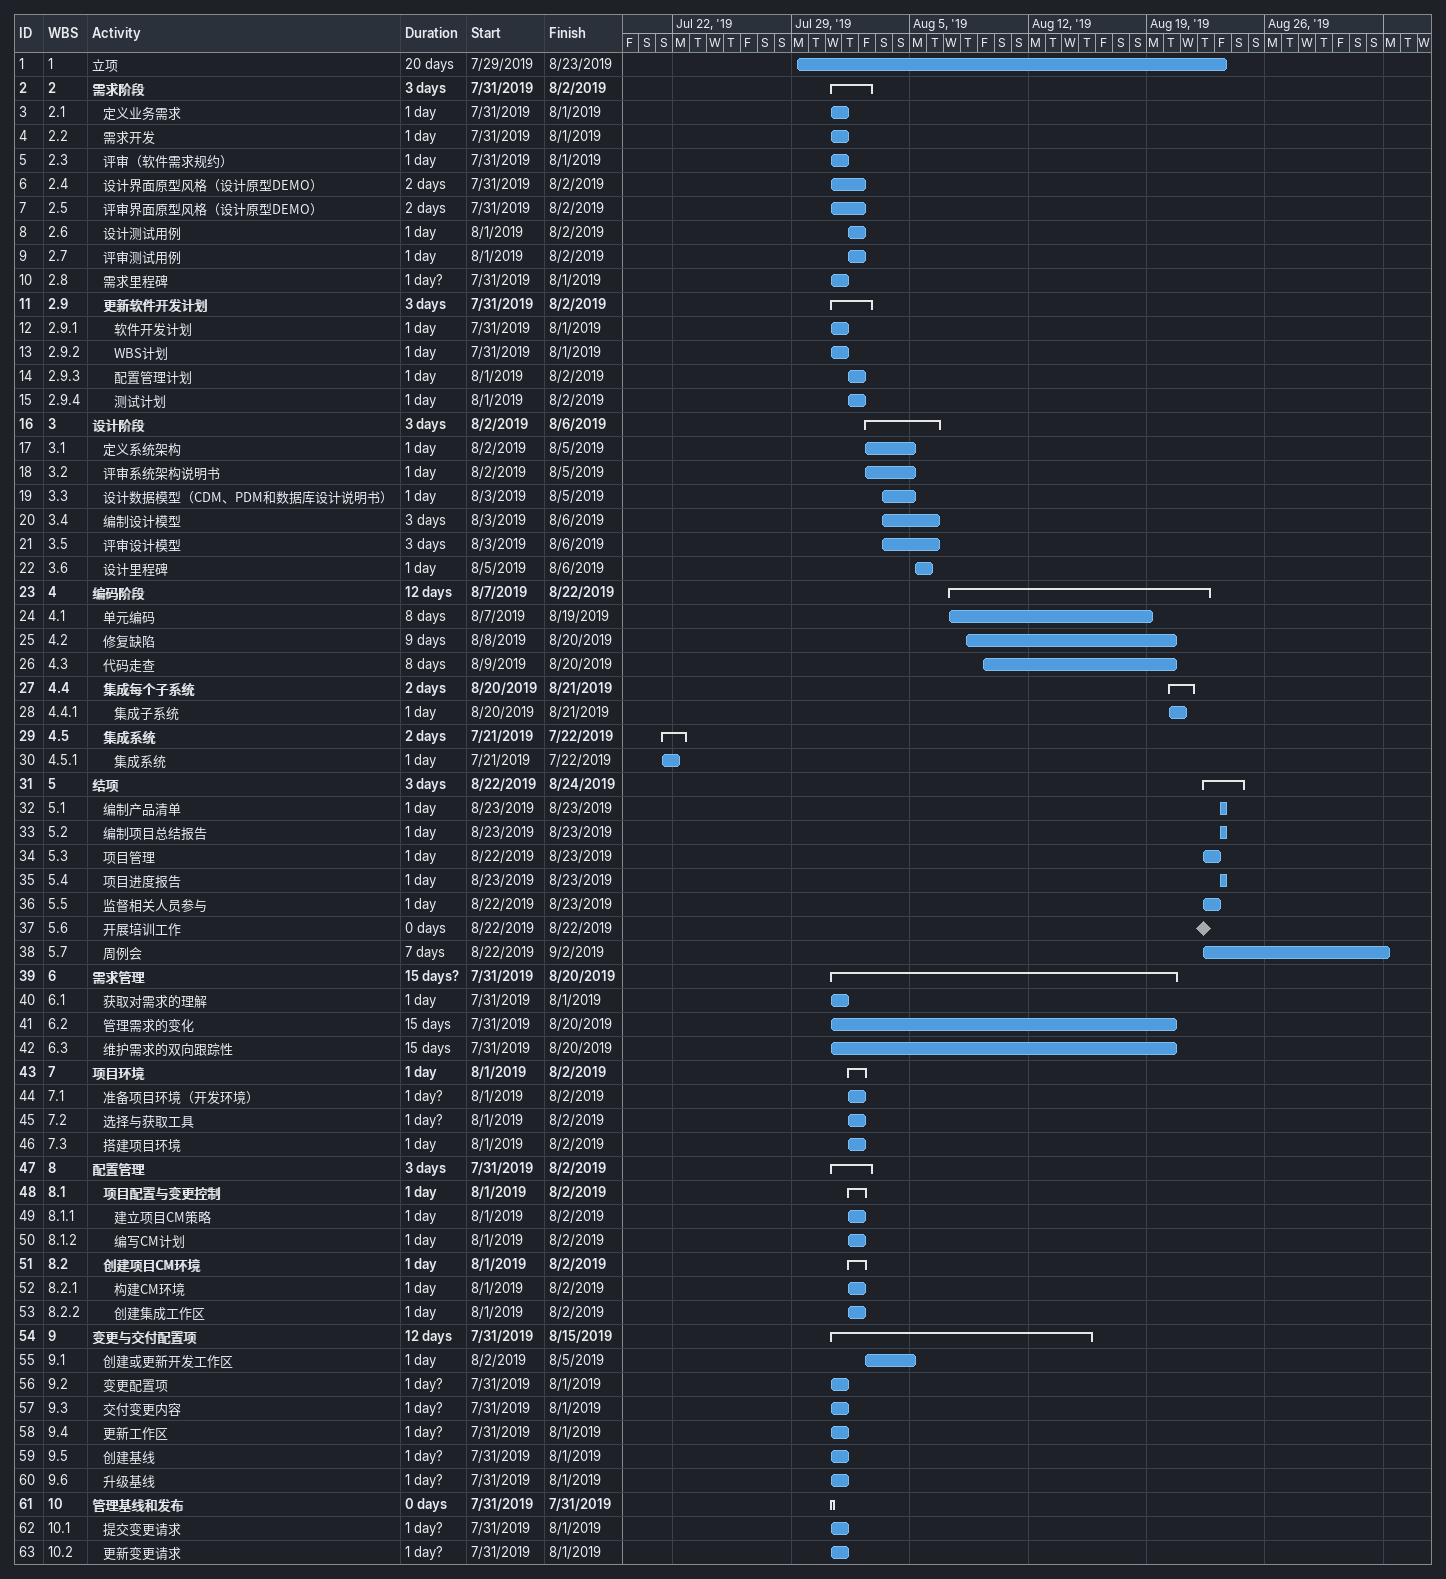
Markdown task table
| ID | WBS | Task | Duration | Start | Finish |
|---|---|---|---|---|---|
| 1 | 1 | 立项 | 20d | 2019-07-29 | 2019-08-23 |
| 2 | 2 | **需求阶段** | 3d | 2019-07-31 | 2019-08-02 |
| 3 | 2.1 | 定义业务需求 | 1d | 2019-07-31 | 2019-08-01 |
| 4 | 2.2 | 需求开发 | 1d | 2019-07-31 | 2019-08-01 |
| 5 | 2.3 | 评审（软件需求规约） | 1d | 2019-07-31 | 2019-08-01 |
| 6 | 2.4 | 设计界面原型风格（设计原型DEMO） | 2d | 2019-07-31 | 2019-08-02 |
| 7 | 2.5 | 评审界面原型风格（设计原型DEMO） | 2d | 2019-07-31 | 2019-08-02 |
| 8 | 2.6 | 设计测试用例 | 1d | 2019-08-01 | 2019-08-02 |
| 9 | 2.7 | 评审测试用例 | 1d | 2019-08-01 | 2019-08-02 |
| 10 | 2.8 | 需求里程碑 | 1d? | 2019-07-31 | 2019-08-01 |
| 11 | 2.9 | **更新软件开发计划** | 3d | 2019-07-31 | 2019-08-02 |
| 12 | 2.9.1 | 软件开发计划 | 1d | 2019-07-31 | 2019-08-01 |
| 13 | 2.9.2 | WBS计划 | 1d | 2019-07-31 | 2019-08-01 |
| 14 | 2.9.3 | 配置管理计划 | 1d | 2019-08-01 | 2019-08-02 |
| 15 | 2.9.4 | 测试计划 | 1d | 2019-08-01 | 2019-08-02 |
| 16 | 3 | **设计阶段** | 3d | 2019-08-02 | 2019-08-06 |
| 17 | 3.1 | 定义系统架构 | 1d | 2019-08-02 | 2019-08-05 |
| 18 | 3.2 | 评审系统架构说明书 | 1d | 2019-08-02 | 2019-08-05 |
| 19 | 3.3 | 设计数据模型（CDM、PDM和数据库设计说明书） | 1d | 2019-08-03 | 2019-08-05 |
| 20 | 3.4 | 编制设计模型 | 3d | 2019-08-03 | 2019-08-06 |
| 21 | 3.5 | 评审设计模型 | 3d | 2019-08-03 | 2019-08-06 |
| 22 | 3.6 | 设计里程碑 | 1d | 2019-08-05 | 2019-08-06 |
| 23 | 4 | **编码阶段** | 12d | 2019-08-07 | 2019-08-22 |
| 24 | 4.1 | 单元编码 | 8d | 2019-08-07 | 2019-08-19 |
| 25 | 4.2 | 修复缺陷 | 9d | 2019-08-08 | 2019-08-20 |
| 26 | 4.3 | 代码走查 | 8d | 2019-08-09 | 2019-08-20 |
| 27 | 4.4 | **集成每个子系统** | 2d | 2019-08-20 | 2019-08-21 |
| 28 | 4.4.1 | 集成子系统 | 1d | 2019-08-20 | 2019-08-21 |
| 29 | 4.5 | **集成系统** | 2d | 2019-07-21 | 2019-07-22 |
| 30 | 4.5.1 | 集成系统 | 1d | 2019-07-21 | 2019-07-22 |
| 31 | 5 | **结项** | 3d | 2019-08-22 | 2019-08-24 |
| 32 | 5.1 | 编制产品清单 | 1d | 2019-08-23 | 2019-08-23 |
| 33 | 5.2 | 编制项目总结报告 | 1d | 2019-08-23 | 2019-08-23 |
| 34 | 5.3 | 项目管理 | 1d | 2019-08-22 | 2019-08-23 |
| 35 | 5.4 | 项目进度报告 | 1d | 2019-08-23 | 2019-08-23 |
| 36 | 5.5 | 监督相关人员参与 | 1d | 2019-08-22 | 2019-08-23 |
| 37 | 5.6 | 开展培训工作 | 0d | 2019-08-22 | 2019-08-22 |
| 38 | 5.7 | 周例会 | 7d | 2019-08-22 | 2019-09-02 |
| 39 | 6 | **需求管理** | 15d? | 2019-07-31 | 2019-08-20 |
| 40 | 6.1 | 获取对需求的理解 | 1d | 2019-07-31 | 2019-08-01 |
| 41 | 6.2 | 管理需求的变化 | 15d | 2019-07-31 | 2019-08-20 |
| 42 | 6.3 | 维护需求的双向跟踪性 | 15d | 2019-07-31 | 2019-08-20 |
| 43 | 7 | **项目环境** | 1d | 2019-08-01 | 2019-08-02 |
| 44 | 7.1 | 准备项目环境（开发环境） | 1d? | 2019-08-01 | 2019-08-02 |
| 45 | 7.2 | 选择与获取工具 | 1d? | 2019-08-01 | 2019-08-02 |
| 46 | 7.3 | 搭建项目环境 | 1d | 2019-08-01 | 2019-08-02 |
| 47 | 8 | **配置管理** | 3d | 2019-07-31 | 2019-08-02 |
| 48 | 8.1 | **项目配置与变更控制** | 1d | 2019-08-01 | 2019-08-02 |
| 49 | 8.1.1 | 建立项目CM策略 | 1d | 2019-08-01 | 2019-08-02 |
| 50 | 8.1.2 | 编写CM计划 | 1d | 2019-08-01 | 2019-08-02 |
| 51 | 8.2 | **创建项目CM环境** | 1d | 2019-08-01 | 2019-08-02 |
| 52 | 8.2.1 | 构建CM环境 | 1d | 2019-08-01 | 2019-08-02 |
| 53 | 8.2.2 | 创建集成工作区 | 1d | 2019-08-01 | 2019-08-02 |
| 54 | 9 | **变更与交付配置项** | 12d | 2019-07-31 | 2019-08-15 |
| 55 | 9.1 | 创建或更新开发工作区 | 1d | 2019-08-02 | 2019-08-05 |
| 56 | 9.2 | 变更配置项 | 1d? | 2019-07-31 | 2019-08-01 |
| 57 | 9.3 | 交付变更内容 | 1d? | 2019-07-31 | 2019-08-01 |
| 58 | 9.4 | 更新工作区 | 1d? | 2019-07-31 | 2019-08-01 |
| 59 | 9.5 | 创建基线 | 1d? | 2019-07-31 | 2019-08-01 |
| 60 | 9.6 | 升级基线 | 1d? | 2019-07-31 | 2019-08-01 |
| 61 | 10 | **管理基线和发布** | 0d | 2019-07-31 | 2019-07-31 |
| 62 | 10.1 | 提交变更请求 | 1d? | 2019-07-31 | 2019-08-01 |
| 63 | 10.2 | 更新变更请求 | 1d? | 2019-07-31 | 2019-08-01 |
